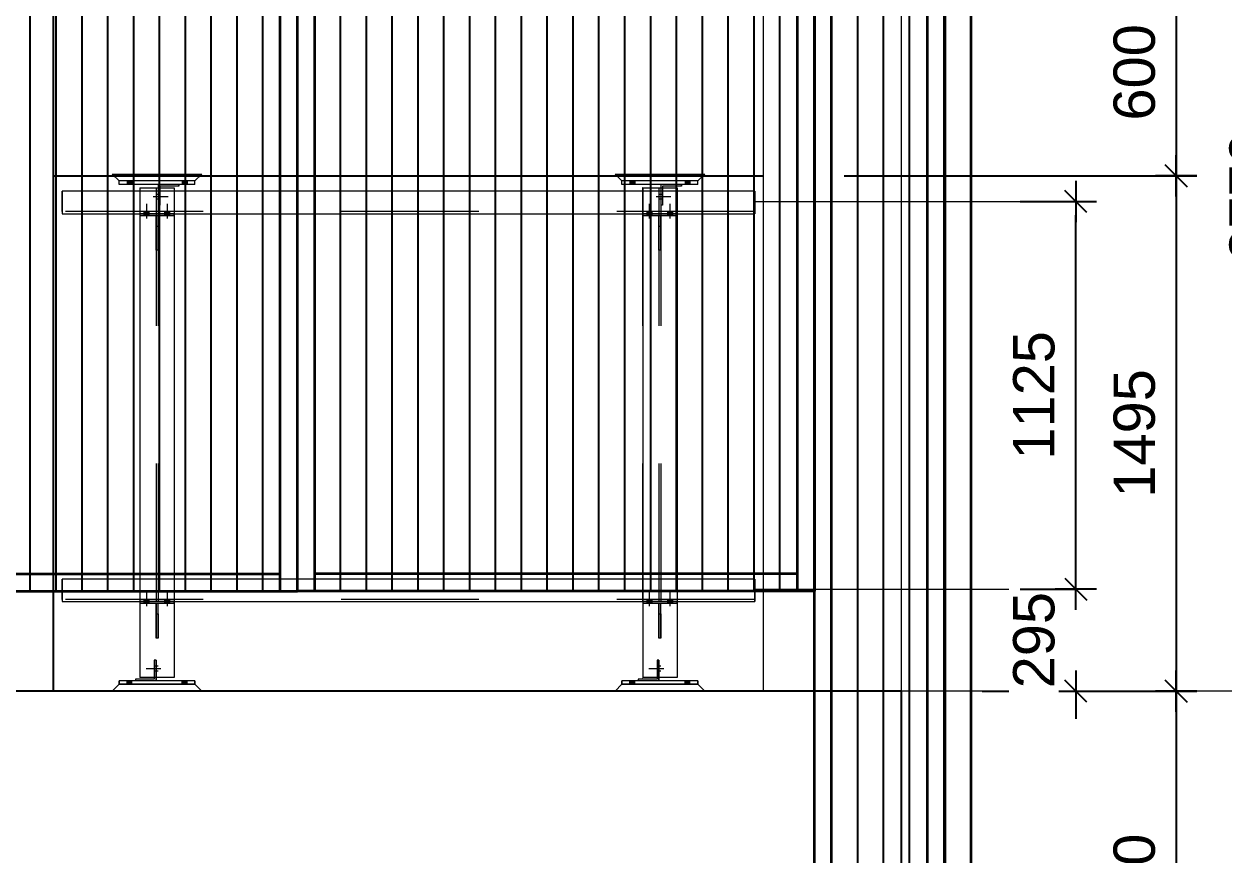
# Model space of a CAD drawing. Header units: millimetres. Extents: x 652937 to 1670132, y 1473552 to 2851037.
# Drawn here: x 663473.683 to 663477.165, y 1524561.713 to 1524564.123 of the extents above; entities that cross this region are included whole.
import ezdxf

# ---------------------------------------------------------------- set-up
doc = ezdxf.new("R2010")
doc.units = ezdxf.units.MM
for name, pattern in [('Grid Line', [22.225, 12.7, -3.175, 3.175, -3.175]), ('HIDDEN', [0.375, 0.25, -0.125]), ('XKITLINE00', [0]), ('XKITLINE02', [4, 2, -2])]:
    doc.linetypes.add(name, pattern=pattern)
doc.layers.add('000 - 0_HIDE_OBJ_FRAMING_DEF_SUB', color=7, linetype='Continuous', plot=False)
for name, color, linetype, lineweight in [('A-230-M_FLOOR', 7, 'Continuous', 25), ('A-GENM', 7, 'Continuous', 9), ('Bolt', 7, 'Continuous', 0), ('Part', 7, 'Continuous', 0), ('Z-030-M_GRID', 7, 'Continuous', 9), ('Z-230-A_LEVEL', 7, 'Continuous', 9)]:
    doc.layers.add(name, color=color, linetype=linetype, lineweight=lineweight)
doc.layers.add('S-DIM', color=7, linetype='Continuous')
doc.styles.add('Arial', font='arial.ttf')
doc.dimstyles.new('Dim 40 - End', dxfattribs={"dimscale": 0.04, "dimtxt": 3, "dimasz": 1, "dimexe": 0, "dimexo": 2.5, "dimgap": 1.5, "dimtad": 1, "dimdec": 0, "dimlfac": 1000, "dimzin": 1, "dimdsep": 46, "dimtxsty": 'Arial', "dimblk": 'END', "dimcen": 0.09, "dimclrd": 7, "dimclre": 7, "dimclrt": 7, "dimadec": 0, "dimazin": 0, "dimtfac": 1, "dimtdec": 0, "dimtix": 1, "dimtofl": 0, "dimtmove": 2, "dimatfit": 3, "dimfxl": 1, "dimtfill": 1, "dimtfillclr": 256, "dimtolj": 1, "dimtzin": 0, "dimarcsym": 0})

# ---------------------------------------------------------------- blocks, each defined once
blk = doc.blocks.new('GM_Louver Grill Vertical Z1 - Z Profile-22981246-ENT 3 ELE-1 Sheet')
at = {"layer": '000 - 0_HIDE_OBJ_FRAMING_DEF_SUB', "color": 7}
blk.add_line((1611284.3, 108890), (1611284.3, 114870), dxfattribs=at)
blk = doc.blocks.new('GM_Louver Grill Vertical Z1 - Z Profile-V54-ENT 3 ELE-1 Sheet')
at = {"layer": '000 - 0_HIDE_OBJ_FRAMING_DEF_SUB', "color": 7}
blk.add_line((1603484.3, 106110.5), (1603484.3, 114870), dxfattribs=at)
blk = doc.blocks.new('E1')
at = {"layer": '000 - 0_HIDE_OBJ_FRAMING_DEF_SUB', "color": 7, "lineweight": 35}
for p, q in [((1615909.3, 108890), (1615909.3, 114870)), ((1616009.3, 108890), (1616009.3, 114870)), ((1617409.3, 114870), (1617409.3, 108890)), ((1617509.2, 106110.5), (1617509.2, 114870)), ((1617785.9, 114870), (1617785.9, 106110.5)), ((1614509.3, 108940), (1615909.3, 108940)), ((1617409.3, 108940), (1616009.3, 108940))]:
    blk.add_line(p, q, dxfattribs=at)
for points in [[(1615959.3, 114870), (1614459.3, 114870), (1614459.3, 108890), (1615959.3, 108890)], [(1615959.3, 114870), (1617459.3, 114870), (1617459.3, 108890), (1615959.3, 108890)], [(1617459.2, 114870), (1617835.9, 114870), (1617835.9, 106110.5), (1617459.2, 106110.5)], [(1617913.6, 114870), (1617838, 114870), (1617838, 106110.5), (1617913.6, 106110.5)]]:
    blk.add_lwpolyline(points, close=True, dxfattribs=at)
at = {"layer": 'A-GENM', "color": 7}
for name, p in [('GM_Louver Grill Vertical Z1 - Z Profile-22981246-ENT 3 ELE-1 Sheet', (3900, 0)), ('GM_Louver Grill Vertical Z1 - Z Profile-22981246-ENT 3 ELE-1 Sheet', (3975, 0)), ('GM_Louver Grill Vertical Z1 - Z Profile-22981246-ENT 3 ELE-1 Sheet', (4050, 0)), ('GM_Louver Grill Vertical Z1 - Z Profile-22981246-ENT 3 ELE-1 Sheet', (4125, 0)), ('GM_Louver Grill Vertical Z1 - Z Profile-22981246-ENT 3 ELE-1 Sheet', (4200, 0)), ('GM_Louver Grill Vertical Z1 - Z Profile-22981246-ENT 3 ELE-1 Sheet', (4275, 0)), ('GM_Louver Grill Vertical Z1 - Z Profile-22981246-ENT 3 ELE-1 Sheet', (4350, 0)), ('GM_Louver Grill Vertical Z1 - Z Profile-22981246-ENT 3 ELE-1 Sheet', (4425, 0)), ('GM_Louver Grill Vertical Z1 - Z Profile-22981246-ENT 3 ELE-1 Sheet', (4500, 0)), ('GM_Louver Grill Vertical Z1 - Z Profile-22981246-ENT 3 ELE-1 Sheet', (4575, 0)), ('GM_Louver Grill Vertical Z1 - Z Profile-22981246-ENT 3 ELE-1 Sheet', (4800, 0)), ('GM_Louver Grill Vertical Z1 - Z Profile-22981246-ENT 3 ELE-1 Sheet', (4875, 0)), ('GM_Louver Grill Vertical Z1 - Z Profile-22981246-ENT 3 ELE-1 Sheet', (4950, 0)), ('GM_Louver Grill Vertical Z1 - Z Profile-22981246-ENT 3 ELE-1 Sheet', (5025, 0)), ('GM_Louver Grill Vertical Z1 - Z Profile-22981246-ENT 3 ELE-1 Sheet', (5100, 0)), ('GM_Louver Grill Vertical Z1 - Z Profile-22981246-ENT 3 ELE-1 Sheet', (5175, 0)), ('GM_Louver Grill Vertical Z1 - Z Profile-22981246-ENT 3 ELE-1 Sheet', (5250, 0)), ('GM_Louver Grill Vertical Z1 - Z Profile-22981246-ENT 3 ELE-1 Sheet', (5324.9, 0)), ('GM_Louver Grill Vertical Z1 - Z Profile-22981246-ENT 3 ELE-1 Sheet', (5399.9, 0)), ('GM_Louver Grill Vertical Z1 - Z Profile-22981246-ENT 3 ELE-1 Sheet', (5474.9, 0)), ('GM_Louver Grill Vertical Z1 - Z Profile-22981246-ENT 3 ELE-1 Sheet', (5549.9, 0)), ('GM_Louver Grill Vertical Z1 - Z Profile-22981246-ENT 3 ELE-1 Sheet', (5624.9, 0)), ('GM_Louver Grill Vertical Z1 - Z Profile-22981246-ENT 3 ELE-1 Sheet', (5699.9, 0)), ('GM_Louver Grill Vertical Z1 - Z Profile-22981246-ENT 3 ELE-1 Sheet', (5774.9, 0)), ('GM_Louver Grill Vertical Z1 - Z Profile-22981246-ENT 3 ELE-1 Sheet', (5849.9, 0)), ('GM_Louver Grill Vertical Z1 - Z Profile-22981246-ENT 3 ELE-1 Sheet', (5924.9, 0)), ('GM_Louver Grill Vertical Z1 - Z Profile-22981246-ENT 3 ELE-1 Sheet', (5999.9, 0)), ('GM_Louver Grill Vertical Z1 - Z Profile-22981246-ENT 3 ELE-1 Sheet', (6074.9, 0)), ('GM_Louver Grill Vertical Z1 - Z Profile-V54-ENT 3 ELE-1 Sheet', (14100.5, 0)), ('GM_Louver Grill Vertical Z1 - Z Profile-V54-ENT 3 ELE-1 Sheet', (14175.5, 0)), ('GM_Louver Grill Vertical Z1 - Z Profile-V54-ENT 3 ELE-1 Sheet', (14250.5, 0))]:
    blk.add_blockref(name, p, dxfattribs=at)
blk = doc.blocks.new('END')
at = {"color": 7}
for p, q in [((0, 1.5), (0, -1.5)), ((1.5, 0), (-1.5, 0)), ((-0.795, -0.795), (0.795, 0.795))]:
    blk.add_line(p, q, dxfattribs=at)
blk = doc.blocks.new('*D262')
at = {"layer": 'Defpoints', "color": 7, "transparency": 16777216}
for p in [(663475.9625, 1524564.2831), (663475.9625, 1524563.6831), (663477.0261, 1524563.6831)]:
    blk.add_point(p, dxfattribs=at)
at = {"layer": 'S-DIM', "color": 7, "lineweight": -2, "transparency": 16777216}
for p, q in [((663476.0625, 1524564.2831), (663477.0261, 1524564.2831)), ((663477.0261, 1524564.2431), (663477.0261, 1524563.7231)), ((663476.0625, 1524563.6831), (663477.0261, 1524563.6831))]:
    blk.add_line(p, q, dxfattribs=at)
at = {"layer": 'S-DIM', "color": 7, "lineweight": -2, "transparency": 16777216, "xscale": 0.04, "yscale": 0.04, "zscale": 0.04}
for p, rotation in [((663477.0261, 1524564.2831), 90), ((663477.0261, 1524563.6831), 270)]:
    blk.add_blockref('END', p, dxfattribs=dict(at, rotation=rotation))
at = {"layer": 'S-DIM', "color": 7, "transparency": 16777216, "insert": (663476.9048, 1524563.9831), "char_height": 0.12, "attachment_point": 5, "rotation": 90, "style": 'Arial', "bg_fill": 3, "box_fill_scale": 1.1, "bg_fill_color": 256, "bg_fill_true_color": 13158600, "bg_fill_transparency": 0}
blk.add_mtext('\\A1;600', dxfattribs=at)
blk = doc.blocks.new('*D263')
at = {"layer": 'Defpoints', "color": 7, "transparency": 16777216}
for p in [(663475.9625, 1524563.6831), (663476.3632, 1524562.1881), (663477.0261, 1524562.1881)]:
    blk.add_point(p, dxfattribs=at)
at = {"layer": 'S-DIM', "color": 7, "lineweight": -2, "transparency": 16777216}
for p, q in [((663476.0625, 1524563.6831), (663477.0261, 1524563.6831)), ((663477.0261, 1524563.6431), (663477.0261, 1524562.2281)), ((663476.4632, 1524562.1881), (663477.0261, 1524562.1881))]:
    blk.add_line(p, q, dxfattribs=at)
at = {"layer": 'S-DIM', "color": 7, "lineweight": -2, "transparency": 16777216, "xscale": 0.04, "yscale": 0.04, "zscale": 0.04}
for p, rotation in [((663477.0261, 1524563.6831), 90), ((663477.0261, 1524562.1881), 270)]:
    blk.add_blockref('END', p, dxfattribs=dict(at, rotation=rotation))
at = {"layer": 'S-DIM', "color": 7, "transparency": 16777216, "insert": (663476.9048, 1524562.9356), "char_height": 0.12, "attachment_point": 5, "rotation": 90, "style": 'Arial', "bg_fill": 3, "box_fill_scale": 1.1, "bg_fill_color": 256, "bg_fill_true_color": 13158600, "bg_fill_transparency": 0}
blk.add_mtext('\\A1;1495', dxfattribs=at)
blk = doc.blocks.new('*D264')
at = {"layer": 'Defpoints', "color": 7, "transparency": 16777216}
for p in [(663476.3632, 1524562.1881), (663476.3725, 1524560.9881), (663477.0261, 1524560.9881)]:
    blk.add_point(p, dxfattribs=at)
at = {"layer": 'S-DIM', "color": 7, "lineweight": -2, "transparency": 16777216}
for p, q in [((663476.4632, 1524562.1881), (663477.0261, 1524562.1881)), ((663477.0261, 1524562.1481), (663477.0261, 1524561.0281)), ((663476.4725, 1524560.9881), (663477.0261, 1524560.9881))]:
    blk.add_line(p, q, dxfattribs=at)
at = {"layer": 'S-DIM', "color": 7, "lineweight": -2, "transparency": 16777216, "xscale": 0.04, "yscale": 0.04, "zscale": 0.04}
for p, rotation in [((663477.0261, 1524562.1881), 90), ((663477.0261, 1524560.9881), 270)]:
    blk.add_blockref('END', p, dxfattribs=dict(at, rotation=rotation))
at = {"layer": 'S-DIM', "color": 7, "transparency": 16777216, "insert": (663476.9048, 1524561.5881), "char_height": 0.12, "attachment_point": 5, "rotation": 90, "style": 'Arial', "bg_fill": 3, "box_fill_scale": 1.1, "bg_fill_color": 256, "bg_fill_true_color": 13158600, "bg_fill_transparency": 0}
blk.add_mtext('\\A1;1200', dxfattribs=at)
blk = doc.blocks.new('*D266')
at = {"layer": 'Defpoints', "color": 7, "transparency": 16777216}
for p in [(663476.7133, 1524568.0081), (663476.7133, 1524559.2381), (663477.3623, 1524559.2381)]:
    blk.add_point(p, dxfattribs=at)
at = {"layer": 'S-DIM', "color": 7, "lineweight": -2, "transparency": 16777216}
for p, q in [((663476.8133, 1524568.0081), (663477.3623, 1524568.0081)), ((663477.3623, 1524567.9681), (663477.3623, 1524559.2781)), ((663476.8133, 1524559.2381), (663477.3623, 1524559.2381))]:
    blk.add_line(p, q, dxfattribs=at)
at = {"layer": 'S-DIM', "color": 7, "lineweight": -2, "transparency": 16777216, "xscale": 0.04, "yscale": 0.04, "zscale": 0.04}
for p, rotation in [((663477.3623, 1524568.0081), 90), ((663477.3623, 1524559.2381), 270)]:
    blk.add_blockref('END', p, dxfattribs=dict(at, rotation=rotation))
at = {"layer": 'S-DIM', "color": 7, "transparency": 16777216, "insert": (663477.241, 1524563.6231), "char_height": 0.12, "attachment_point": 5, "rotation": 90, "style": 'Arial', "bg_fill": 3, "box_fill_scale": 1.1, "bg_fill_color": 256, "bg_fill_true_color": 13158600, "bg_fill_transparency": 0}
blk.add_mtext('\\A1;8770', dxfattribs=at)
blk = doc.blocks.new('*A24003470')
at = {"layer": 'Part', "color": 7, "linetype": 'XKITLINE00', "lineweight": 0}
for p, q in [((64.078234, 38.525), (64.078244, 38.525)), ((64.078389, 38.525), (64.078244, 38.525)), ((64.078244, 38.525), (64.078244, 38.23)), ((74.12255, 38.525), (64.078379, 38.525)), ((64.078389, 38.525), (64.078389, 38.2)), ((74.12254, 38.525), (74.12255, 38.525)), ((74.12255, 38.525), (74.12255, 38.2)), ((64.078234, 38.23), (64.078234, 38.2)), ((64.078389, 38.2), (64.078234, 38.2)), ((64.078234, 38.2), (74.12255, 38.2)), ((64.078244, 38.23), (64.078389, 38.23)), ((64.078244, 38.23), (64.078379, 38.23))]:
    blk.add_line(p, q, dxfattribs=at)
at = {"layer": 'Part', "color": 7, "linetype": 'XKITLINE02', "lineweight": 0}
for p, q in [((64.078234, 38.525), (64.078234, 38.23)), ((64.078244, 38.525), (64.078234, 38.525)), ((64.078379, 38.23), (64.078379, 38.525)), ((74.122395, 38.2), (74.122395, 38.525)), ((74.122395, 38.525), (74.122405, 38.525)), ((74.122405, 38.525), (74.122405, 38.23)), ((74.12254, 38.23), (74.12254, 38.525)), ((74.12254, 38.23), (64.078379, 38.23)), ((74.12255, 38.2), (74.122395, 38.2)), ((74.122405, 38.23), (74.12254, 38.23))]:
    blk.add_line(p, q, dxfattribs=at)
blk = doc.blocks.new('*A24013471')
at = {"layer": 'Part', "color": 7, "linetype": 'XKITLINE00', "lineweight": 0}
for p, q in [((66.003263, 37.05), (64.903092, 37.05)), ((64.903092, 37.05), (64.903092, 37)), ((66.003263, 37), (64.903092, 37)), ((64.903263, 37), (64.903263, 37.05)), ((66.003263, 37.05), (66.003263, 37))]:
    blk.add_line(p, q, dxfattribs=at)
at = {"layer": 'Part', "color": 7, "linetype": 'XKITLINE02', "lineweight": 0}
blk.add_line((66.003092, 37), (66.003092, 37.05), dxfattribs=at)
blk = doc.blocks.new('*A24023472')
at = {"layer": 'Part', "color": 7, "linetype": 'XKITLINE02', "lineweight": 0}
for p, q in [((65.438224, 37.35), (65.413131, 37.35)), ((65.413131, 37.35), (65.413131, 37.1)), ((65.413224, 37.35), (65.413224, 37.1)), ((65.438131, 37.05), (65.438131, 37.35)), ((65.438224, 37.35), (65.438224, 37.1)), ((65.138131, 37.075), (65.138224, 37.075)), ((65.138224, 37.075), (65.138131, 37.075)), ((65.438224, 37.05), (65.138131, 37.05))]:
    blk.add_line(p, q, dxfattribs=at)
at = {"layer": 'Part', "color": 7, "linetype": 'XKITLINE00', "lineweight": 0}
for p, q in [((65.413131, 37.1), (65.413131, 37.075)), ((65.413224, 37.1), (65.413224, 37.075)), ((65.438224, 37.1), (65.438224, 37.05)), ((65.138131, 37.075), (65.138131, 37.05)), ((65.413224, 37.075), (65.138224, 37.075)), ((65.138224, 37.075), (65.138224, 37.05))]:
    blk.add_line(p, q, dxfattribs=at)
blk = doc.blocks.new('*A24033473')
at = {"layer": 'Part', "color": 7, "linetype": 'XKITLINE00', "lineweight": 0}
for p, q in [((64.903092, 37), (64.803061, 36.9)), ((64.803294, 36.9), (64.903263, 37)), ((64.903263, 37), (64.903092, 37)), ((64.903092, 37), (66.003263, 37)), ((66.003263, 37), (66.103294, 36.9))]:
    blk.add_line(p, q, dxfattribs=at)
at = {"layer": 'Part', "color": 7, "linetype": 'XKITLINE02', "lineweight": 0}
for p, q in [((66.003092, 37), (66.103061, 36.9)), ((66.103294, 36.9), (64.803061, 36.9)), ((66.103061, 36.9), (66.103294, 36.9))]:
    blk.add_line(p, q, dxfattribs=at)
blk = doc.blocks.new('*A24043474')
at = {"layer": 'Bolt', "color": 7, "linetype": 'XKITLINE02', "lineweight": 0}
for p, q in [((65.438147, 37.26), (65.413147, 37.26)), ((65.468167, 37.26), (65.438167, 37.26)), ((65.507778, 37.225), (65.293178, 37.225)), ((65.438208, 37.19), (65.413208, 37.19)), ((65.468188, 37.19), (65.438188, 37.19))]:
    blk.add_line(p, q, dxfattribs=at)
blk = doc.blocks.new('*A24053475')
at = {"layer": 'Bolt'}
for points in [[(65.088, 37.05), (65.088, 37), (65.018, 37), (65.018, 37.05)], [(65.888, 37.05), (65.888, 37), (65.818, 37), (65.818, 37.05)]]:
    blk.add_hatch(color=7, dxfattribs=at).paths.add_polyline_path(points, flags=17)
at = {"layer": 'Bolt', "color": 7, "linetype": 'XKITLINE00', "lineweight": 0}
for p, q in [((65.018, 37), (65.018, 37.05)), ((65.053, 37), (65.053, 37.05)), ((65.088, 37), (65.088, 37.05)), ((65.818, 37), (65.818, 37.05)), ((65.853, 37), (65.853, 37.05)), ((65.888, 37), (65.888, 37.05))]:
    blk.add_line(p, q, dxfattribs=at)
blk = doc.blocks.new('*A24063476')
at = {"layer": 'Part', "color": 7, "linetype": 'XKITLINE00', "lineweight": 0}
for p, q in [((65.203263, 38.2), (65.203263, 38.17)), ((65.203263, 38.17), (65.203449, 38.17)), ((65.703449, 38.17), (65.203263, 38.17)), ((65.203449, 38.2), (65.203449, 38.17)), ((65.703449, 38.17), (65.703449, 38.2))]:
    blk.add_line(p, q, dxfattribs=at)
at = {"layer": 'Part', "color": 7, "linetype": 'XKITLINE02', "lineweight": 0}
for p, q in [((65.703449, 38.2), (65.203263, 38.2)), ((65.703263, 38.2), (65.703449, 38.2)), ((65.703263, 38.2), (65.703263, 38.17)), ((65.703263, 38.17), (65.703449, 38.17))]:
    blk.add_line(p, q, dxfattribs=at)
blk = doc.blocks.new('*A24073477')
at = {"layer": 'Part', "color": 7, "linetype": 'XKITLINE00', "lineweight": 0}
for p, q in [((65.438263, 38.17), (65.438263, 37.67)), ((65.438449, 38.02), (65.438449, 38.17)), ((65.468449, 38.17), (65.438449, 38.17)), ((65.468449, 38.02), (65.468449, 38.17)), ((65.438309, 37.67), (65.438449, 38.02)), ((65.438449, 38.02), (65.468449, 38.02)), ((65.468449, 38.02), (65.468309, 37.67)), ((65.438263, 37.67), (65.438309, 37.67)), ((65.468309, 37.67), (65.438309, 37.67))]:
    blk.add_line(p, q, dxfattribs=at)
at = {"layer": 'Part', "color": 7, "linetype": 'XKITLINE02', "lineweight": 0}
for p, q in [((65.438449, 38.17), (65.438263, 38.17)), ((65.438449, 38.17), (65.438263, 38.17)), ((65.468263, 37.67), (65.468263, 38.17)), ((65.438309, 37.67), (65.438263, 37.67))]:
    blk.add_line(p, q, dxfattribs=at)
blk = doc.blocks.new('*A24083478')
at = {"layer": 'Bolt'}
for points in [[(65.268, 38.2), (65.268, 38.23), (65.338, 38.23), (65.338, 38.2)], [(65.268, 38.17), (65.268, 38.2), (65.338, 38.2), (65.338, 38.17)], [(65.568, 38.2), (65.568, 38.23), (65.638, 38.23), (65.638, 38.2)], [(65.568, 38.17), (65.568, 38.2), (65.638, 38.2), (65.638, 38.17)]]:
    blk.add_hatch(color=7, dxfattribs=at).paths.add_polyline_path(points, flags=17)
at = {"layer": 'Bolt', "color": 7, "linetype": 'XKITLINE00', "lineweight": 0}
for p, q in [((65.303, 38.13), (65.303, 38.345)), ((65.603, 38.13), (65.603, 38.345)), ((65.268, 38.2), (65.268, 38.23)), ((65.268, 38.17), (65.268, 38.2)), ((65.338, 38.2), (65.338, 38.23)), ((65.338, 38.17), (65.338, 38.2)), ((65.568, 38.2), (65.568, 38.23)), ((65.568, 38.17), (65.568, 38.2)), ((65.638, 38.2), (65.638, 38.23)), ((65.638, 38.17), (65.638, 38.2))]:
    blk.add_line(p, q, dxfattribs=at)
blk = doc.blocks.new('*A24173487')
at = {"layer": 'Part', "color": 7, "linetype": 'XKITLINE00', "lineweight": 0}
for p, q in [((64.078234, 44.15), (64.078244, 44.15)), ((64.078389, 44.15), (64.078244, 44.15)), ((64.078244, 44.15), (64.078244, 43.855)), ((74.12255, 44.15), (64.078379, 44.15)), ((64.078389, 44.15), (64.078389, 43.825)), ((74.12254, 44.15), (74.12255, 44.15)), ((74.12255, 44.15), (74.12255, 43.825)), ((64.078234, 43.855), (64.078234, 43.825)), ((64.078389, 43.825), (64.078234, 43.825)), ((64.078234, 43.825), (74.12255, 43.825)), ((64.078244, 43.855), (64.078389, 43.855)), ((64.078244, 43.855), (64.078379, 43.855))]:
    blk.add_line(p, q, dxfattribs=at)
at = {"layer": 'Part', "color": 7, "linetype": 'XKITLINE02', "lineweight": 0}
for p, q in [((64.078234, 44.15), (64.078234, 43.855)), ((64.078244, 44.15), (64.078234, 44.15)), ((64.078379, 43.855), (64.078379, 44.15)), ((74.122395, 43.825), (74.122395, 44.15)), ((74.122395, 44.15), (74.122405, 44.15)), ((74.122405, 44.15), (74.122405, 43.855)), ((74.12254, 43.855), (74.12254, 44.15)), ((74.12254, 43.855), (64.078379, 43.855)), ((74.12255, 43.825), (74.122395, 43.825)), ((74.122405, 43.855), (74.12254, 43.855))]:
    blk.add_line(p, q, dxfattribs=at)
blk = doc.blocks.new('*A24183488')
at = {"layer": 'Part', "color": 7, "linetype": 'XKITLINE00', "lineweight": 0}
for p, q in [((65.203112, 44.2), (65.2031, 44.2)), ((65.203255, 44.2), (65.203112, 44.2)), ((65.203112, 44.2), (65.203112, 44.15)), ((65.203255, 44.2), (65.203243, 44.2)), ((65.203255, 44.2), (65.703255, 44.2)), ((65.203255, 44.2), (65.203255, 44.15)), ((65.703255, 44.2), (65.703243, 44.2)), ((65.703255, 44.2), (65.703255, 44.15)), ((65.203112, 43.825), (65.203112, 38.525)), ((65.203255, 43.825), (65.203255, 38.525)), ((65.703255, 43.795), (65.703255, 38.525)), ((65.203112, 38.2), (65.203112, 37.1)), ((65.203255, 38.2), (65.203255, 37.1)), ((65.703255, 38.17), (65.703255, 37.1)), ((65.2031, 37.1), (65.203112, 37.1)), ((65.203112, 37.1), (65.203255, 37.1)), ((65.203243, 37.1), (65.203255, 37.1)), ((65.703255, 37.1), (65.203255, 37.1)), ((65.703255, 37.1), (65.703243, 37.1))]:
    blk.add_line(p, q, dxfattribs=at)
at = {"layer": 'Part', "color": 7, "linetype": 'XKITLINE02', "lineweight": 0}
for p, q in [((65.2031, 44.2), (65.2031, 37.1)), ((65.2031, 44.2), (65.203255, 44.2)), ((65.203112, 44.15), (65.203112, 43.825)), ((65.203243, 44.2), (65.203243, 37.1)), ((65.203255, 44.15), (65.203255, 43.825)), ((65.438112, 44.2), (65.438112, 37.1)), ((65.438243, 44.2), (65.438243, 37.1)), ((65.468112, 44.2), (65.468112, 37.1)), ((65.468243, 44.2), (65.468243, 37.1)), ((65.7031, 44.2), (65.7031, 37.1)), ((65.703112, 44.2), (65.703112, 37.1)), ((65.703243, 44.2), (65.703243, 37.1)), ((65.703255, 44.15), (65.703255, 43.795)), ((65.203112, 38.525), (65.203112, 38.2)), ((65.203255, 38.525), (65.203255, 38.2)), ((65.703255, 38.525), (65.703255, 38.17)), ((65.203255, 37.1), (65.2031, 37.1))]:
    blk.add_line(p, q, dxfattribs=at)
blk = doc.blocks.new('*A24243494')
at = {"layer": 'Part', "color": 7, "linetype": 'XKITLINE00', "lineweight": 0}
for p, q in [((65.203263, 43.825), (65.203263, 43.795)), ((65.203263, 43.795), (65.203449, 43.795)), ((65.703449, 43.795), (65.203263, 43.795)), ((65.203449, 43.825), (65.203449, 43.795)), ((65.703449, 43.795), (65.703449, 43.825))]:
    blk.add_line(p, q, dxfattribs=at)
at = {"layer": 'Part', "color": 7, "linetype": 'XKITLINE02', "lineweight": 0}
for p, q in [((65.703449, 43.825), (65.203263, 43.825)), ((65.703263, 43.825), (65.703449, 43.825)), ((65.703263, 43.825), (65.703263, 43.795)), ((65.703263, 43.795), (65.703449, 43.795))]:
    blk.add_line(p, q, dxfattribs=at)
blk = doc.blocks.new('*A24253495')
at = {"layer": 'Part', "color": 7, "linetype": 'XKITLINE00', "lineweight": 0}
for p, q in [((65.438263, 43.795), (65.438263, 43.295)), ((65.438449, 43.645), (65.438449, 43.795)), ((65.468449, 43.795), (65.438449, 43.795)), ((65.468449, 43.645), (65.468449, 43.795)), ((65.438309, 43.295), (65.438449, 43.645)), ((65.438449, 43.645), (65.468449, 43.645)), ((65.468449, 43.645), (65.468309, 43.295)), ((65.438263, 43.295), (65.438309, 43.295)), ((65.468309, 43.295), (65.438309, 43.295))]:
    blk.add_line(p, q, dxfattribs=at)
at = {"layer": 'Part', "color": 7, "linetype": 'XKITLINE02', "lineweight": 0}
for p, q in [((65.438449, 43.795), (65.438263, 43.795)), ((65.438449, 43.795), (65.438263, 43.795)), ((65.468263, 43.295), (65.468263, 43.795)), ((65.438309, 43.295), (65.438263, 43.295))]:
    blk.add_line(p, q, dxfattribs=at)
blk = doc.blocks.new('*A24263496')
at = {"layer": 'Bolt'}
for points in [[(65.268, 43.825), (65.268, 43.855), (65.338, 43.855), (65.338, 43.825)], [(65.268, 43.795), (65.268, 43.825), (65.338, 43.825), (65.338, 43.795)], [(65.568, 43.825), (65.568, 43.855), (65.638, 43.855), (65.638, 43.825)], [(65.568, 43.795), (65.568, 43.825), (65.638, 43.825), (65.638, 43.795)]]:
    blk.add_hatch(color=7, dxfattribs=at).paths.add_polyline_path(points, flags=17)
at = {"layer": 'Bolt', "color": 7, "linetype": 'XKITLINE00', "lineweight": 0}
for p, q in [((65.303, 43.755), (65.303, 43.97)), ((65.603, 43.755), (65.603, 43.97)), ((65.268, 43.825), (65.268, 43.855)), ((65.268, 43.795), (65.268, 43.825)), ((65.338, 43.825), (65.338, 43.855)), ((65.338, 43.795), (65.338, 43.825)), ((65.568, 43.825), (65.568, 43.855)), ((65.568, 43.795), (65.568, 43.825)), ((65.638, 43.825), (65.638, 43.855)), ((65.638, 43.795), (65.638, 43.825))]:
    blk.add_line(p, q, dxfattribs=at)
blk = doc.blocks.new('*A24273497')
at = {"layer": 'Part', "color": 7, "linetype": 'XKITLINE00', "lineweight": 0}
for p, q in [((64.903092, 44.25), (64.903092, 44.3)), ((66.003263, 44.3), (64.903092, 44.3)), ((66.003263, 44.25), (64.903092, 44.25)), ((64.903263, 44.25), (64.903263, 44.3)), ((66.003263, 44.25), (66.003263, 44.3))]:
    blk.add_line(p, q, dxfattribs=at)
at = {"layer": 'Part', "color": 7, "linetype": 'XKITLINE02', "lineweight": 0}
blk.add_line((66.003092, 44.25), (66.003092, 44.3), dxfattribs=at)
blk = doc.blocks.new('*A24283498')
at = {"layer": 'Part', "color": 7, "linetype": 'XKITLINE00', "lineweight": 0}
for p, q in [((65.468131, 44.25), (65.468131, 44.2)), ((65.468224, 44.25), (65.468224, 44.2)), ((65.493224, 44.225), (65.493224, 44.2)), ((65.768224, 44.225), (65.493224, 44.225)), ((65.768224, 44.225), (65.768224, 44.25))]:
    blk.add_line(p, q, dxfattribs=at)
at = {"layer": 'Part', "color": 7, "linetype": 'XKITLINE02', "lineweight": 0}
for p, q in [((65.768224, 44.25), (65.468131, 44.25)), ((65.493224, 44.225), (65.493131, 44.225)), ((65.493131, 44.225), (65.493131, 43.95)), ((65.493224, 44.225), (65.493131, 44.225)), ((65.768131, 44.25), (65.768131, 44.225)), ((65.468131, 44.2), (65.468131, 43.95)), ((65.468224, 44.2), (65.468224, 43.95)), ((65.493224, 44.2), (65.493224, 43.95)), ((65.493224, 43.95), (65.468131, 43.95))]:
    blk.add_line(p, q, dxfattribs=at)
blk = doc.blocks.new('*A24293499')
at = {"layer": 'Part', "color": 7, "linetype": 'XKITLINE00', "lineweight": 0}
for p, q in [((64.803061, 44.4), (64.903092, 44.3)), ((64.903263, 44.3), (64.803294, 44.4)), ((66.103294, 44.4), (66.003263, 44.3)), ((66.003263, 44.3), (64.903092, 44.3))]:
    blk.add_line(p, q, dxfattribs=at)
at = {"layer": 'Part', "color": 7, "linetype": 'XKITLINE02', "lineweight": 0}
for p, q in [((64.803294, 44.4), (64.803061, 44.4)), ((64.803061, 44.4), (66.103294, 44.4)), ((66.003092, 44.3), (66.103061, 44.4)), ((66.003263, 44.3), (66.003092, 44.3))]:
    blk.add_line(p, q, dxfattribs=at)
blk = doc.blocks.new('*A24303500')
at = {"layer": 'Bolt', "color": 7, "linetype": 'XKITLINE02', "lineweight": 0}
for p, q in [((65.398578, 44.075), (65.613178, 44.075)), ((65.438188, 44.11), (65.468188, 44.11)), ((65.468208, 44.11), (65.493208, 44.11)), ((65.438167, 44.04), (65.468167, 44.04)), ((65.468147, 44.04), (65.493147, 44.04))]:
    blk.add_line(p, q, dxfattribs=at)
blk = doc.blocks.new('*A24313501')
at = {"layer": 'Bolt'}
for points in [[(65.088, 44.3), (65.088, 44.25), (65.018, 44.25), (65.018, 44.3)], [(65.888, 44.3), (65.888, 44.25), (65.818, 44.25), (65.818, 44.3)]]:
    blk.add_hatch(color=7, dxfattribs=at).paths.add_polyline_path(points, flags=17)
at = {"layer": 'Bolt', "color": 7, "linetype": 'XKITLINE00', "lineweight": 0}
for p, q in [((65.018, 44.3), (65.018, 44.25)), ((65.053, 44.3), (65.053, 44.25)), ((65.088, 44.3), (65.088, 44.25)), ((65.818, 44.3), (65.818, 44.25)), ((65.853, 44.3), (65.853, 44.25)), ((65.888, 44.3), (65.888, 44.25))]:
    blk.add_line(p, q, dxfattribs=at)
blk = doc.blocks.new('*A24483518')
at = {"layer": 'Part', "color": 7, "linetype": 'XKITLINE00', "lineweight": 0}
for p, q in [((72.197467, 37), (72.097436, 36.9)), ((72.097668, 36.9), (72.197637, 37)), ((72.197637, 37), (72.197467, 37)), ((72.197467, 37), (73.297637, 37)), ((73.297637, 37), (73.397668, 36.9))]:
    blk.add_line(p, q, dxfattribs=at)
at = {"layer": 'Part', "color": 7, "linetype": 'XKITLINE02', "lineweight": 0}
for p, q in [((73.297467, 37), (73.397436, 36.9)), ((73.397668, 36.9), (72.097436, 36.9)), ((73.397436, 36.9), (73.397668, 36.9))]:
    blk.add_line(p, q, dxfattribs=at)
blk = doc.blocks.new('*A24493519')
at = {"layer": 'Bolt', "color": 7, "linetype": 'XKITLINE02', "lineweight": 0}
for p, q in [((72.732522, 37.26), (72.707522, 37.26)), ((72.762541, 37.26), (72.732541, 37.26)), ((72.802152, 37.225), (72.587552, 37.225)), ((72.732582, 37.19), (72.707582, 37.19)), ((72.762563, 37.19), (72.732563, 37.19))]:
    blk.add_line(p, q, dxfattribs=at)
blk = doc.blocks.new('*A24503520')
at = {"layer": 'Part', "color": 7, "linetype": 'XKITLINE00', "lineweight": 0}
for p, q in [((73.297637, 37.05), (72.197467, 37.05)), ((72.197467, 37.05), (72.197467, 37)), ((73.297637, 37), (72.197467, 37)), ((72.197637, 37), (72.197637, 37.05)), ((73.297637, 37.05), (73.297637, 37))]:
    blk.add_line(p, q, dxfattribs=at)
at = {"layer": 'Part', "color": 7, "linetype": 'XKITLINE02', "lineweight": 0}
blk.add_line((73.297467, 37), (73.297467, 37.05), dxfattribs=at)
blk = doc.blocks.new('*A24513521')
at = {"layer": 'Part', "color": 7, "linetype": 'XKITLINE02', "lineweight": 0}
for p, q in [((72.732598, 37.35), (72.707505, 37.35)), ((72.707505, 37.35), (72.707505, 37.1)), ((72.707598, 37.35), (72.707598, 37.1)), ((72.732505, 37.05), (72.732505, 37.35)), ((72.732598, 37.35), (72.732598, 37.1)), ((72.432505, 37.075), (72.432598, 37.075)), ((72.432598, 37.075), (72.432505, 37.075)), ((72.732598, 37.05), (72.432505, 37.05))]:
    blk.add_line(p, q, dxfattribs=at)
at = {"layer": 'Part', "color": 7, "linetype": 'XKITLINE00', "lineweight": 0}
for p, q in [((72.707505, 37.1), (72.707505, 37.075)), ((72.707598, 37.1), (72.707598, 37.075)), ((72.732598, 37.1), (72.732598, 37.05)), ((72.432505, 37.075), (72.432505, 37.05)), ((72.707598, 37.075), (72.432598, 37.075)), ((72.432598, 37.075), (72.432598, 37.05))]:
    blk.add_line(p, q, dxfattribs=at)
blk = doc.blocks.new('*A24523522')
at = {"layer": 'Bolt'}
for points in [[(72.383, 37.05), (72.383, 37), (72.313, 37), (72.313, 37.05)], [(73.183, 37.05), (73.183, 37), (73.113, 37), (73.113, 37.05)]]:
    blk.add_hatch(color=7, dxfattribs=at).paths.add_polyline_path(points, flags=17)
at = {"layer": 'Bolt', "color": 7, "linetype": 'XKITLINE00', "lineweight": 0}
for p, q in [((72.313, 37), (72.313, 37.05)), ((72.348, 37), (72.348, 37.05)), ((72.383, 37), (72.383, 37.05)), ((73.113, 37), (73.113, 37.05)), ((73.148, 37), (73.148, 37.05)), ((73.183, 37), (73.183, 37.05))]:
    blk.add_line(p, q, dxfattribs=at)
blk = doc.blocks.new('*A24533523')
at = {"layer": 'Part', "color": 7, "linetype": 'XKITLINE00', "lineweight": 0}
for p, q in [((72.497637, 38.2), (72.497637, 38.17)), ((72.497637, 38.17), (72.497823, 38.17)), ((72.997823, 38.17), (72.497637, 38.17)), ((72.497823, 38.2), (72.497823, 38.17)), ((72.997823, 38.17), (72.997823, 38.2))]:
    blk.add_line(p, q, dxfattribs=at)
at = {"layer": 'Part', "color": 7, "linetype": 'XKITLINE02', "lineweight": 0}
for p, q in [((72.997823, 38.2), (72.497637, 38.2)), ((72.997637, 38.2), (72.997823, 38.2)), ((72.997637, 38.2), (72.997637, 38.17)), ((72.997637, 38.17), (72.997823, 38.17))]:
    blk.add_line(p, q, dxfattribs=at)
blk = doc.blocks.new('*A24543524')
at = {"layer": 'Part', "color": 7, "linetype": 'XKITLINE00', "lineweight": 0}
for p, q in [((72.732637, 38.17), (72.732637, 37.67)), ((72.732823, 38.02), (72.732823, 38.17)), ((72.762823, 38.17), (72.732823, 38.17)), ((72.762823, 38.02), (72.762823, 38.17)), ((72.732684, 37.67), (72.732823, 38.02)), ((72.732823, 38.02), (72.762823, 38.02)), ((72.762823, 38.02), (72.762684, 37.67)), ((72.732637, 37.67), (72.732684, 37.67)), ((72.762684, 37.67), (72.732684, 37.67))]:
    blk.add_line(p, q, dxfattribs=at)
at = {"layer": 'Part', "color": 7, "linetype": 'XKITLINE02', "lineweight": 0}
for p, q in [((72.732823, 38.17), (72.732637, 38.17)), ((72.732823, 38.17), (72.732637, 38.17)), ((72.762637, 37.67), (72.762637, 38.17)), ((72.732684, 37.67), (72.732637, 37.67))]:
    blk.add_line(p, q, dxfattribs=at)
blk = doc.blocks.new('*A24553525')
at = {"layer": 'Bolt'}
for points in [[(72.563, 38.2), (72.563, 38.23), (72.633, 38.23), (72.633, 38.2)], [(72.563, 38.17), (72.563, 38.2), (72.633, 38.2), (72.633, 38.17)], [(72.863, 38.2), (72.863, 38.23), (72.933, 38.23), (72.933, 38.2)], [(72.863, 38.17), (72.863, 38.2), (72.933, 38.2), (72.933, 38.17)]]:
    blk.add_hatch(color=7, dxfattribs=at).paths.add_polyline_path(points, flags=17)
at = {"layer": 'Bolt', "color": 7, "linetype": 'XKITLINE00', "lineweight": 0}
for p, q in [((72.598, 38.13), (72.598, 38.345)), ((72.898, 38.13), (72.898, 38.345)), ((72.563, 38.2), (72.563, 38.23)), ((72.563, 38.17), (72.563, 38.2)), ((72.633, 38.2), (72.633, 38.23)), ((72.633, 38.17), (72.633, 38.2)), ((72.863, 38.2), (72.863, 38.23)), ((72.863, 38.17), (72.863, 38.2)), ((72.933, 38.2), (72.933, 38.23)), ((72.933, 38.17), (72.933, 38.2))]:
    blk.add_line(p, q, dxfattribs=at)
blk = doc.blocks.new('*A24573527')
at = {"layer": 'Part', "color": 7, "linetype": 'XKITLINE00', "lineweight": 0}
for p, q in [((72.497637, 43.825), (72.497637, 43.795)), ((72.497637, 43.795), (72.497823, 43.795)), ((72.997823, 43.795), (72.497637, 43.795)), ((72.497823, 43.825), (72.497823, 43.795)), ((72.997823, 43.795), (72.997823, 43.825))]:
    blk.add_line(p, q, dxfattribs=at)
at = {"layer": 'Part', "color": 7, "linetype": 'XKITLINE02', "lineweight": 0}
for p, q in [((72.997823, 43.825), (72.497637, 43.825)), ((72.997637, 43.825), (72.997823, 43.825)), ((72.997637, 43.825), (72.997637, 43.795)), ((72.997637, 43.795), (72.997823, 43.795))]:
    blk.add_line(p, q, dxfattribs=at)
blk = doc.blocks.new('*A24583528')
at = {"layer": 'Part', "color": 7, "linetype": 'XKITLINE00', "lineweight": 0}
for p, q in [((72.732637, 43.795), (72.732637, 43.295)), ((72.732823, 43.645), (72.732823, 43.795)), ((72.762823, 43.795), (72.732823, 43.795)), ((72.762823, 43.645), (72.762823, 43.795)), ((72.732684, 43.295), (72.732823, 43.645)), ((72.732823, 43.645), (72.762823, 43.645)), ((72.762823, 43.645), (72.762684, 43.295)), ((72.732637, 43.295), (72.732684, 43.295)), ((72.762684, 43.295), (72.732684, 43.295))]:
    blk.add_line(p, q, dxfattribs=at)
at = {"layer": 'Part', "color": 7, "linetype": 'XKITLINE02', "lineweight": 0}
for p, q in [((72.732823, 43.795), (72.732637, 43.795)), ((72.732823, 43.795), (72.732637, 43.795)), ((72.762637, 43.295), (72.762637, 43.795)), ((72.732684, 43.295), (72.732637, 43.295))]:
    blk.add_line(p, q, dxfattribs=at)
blk = doc.blocks.new('*A24593529')
at = {"layer": 'Bolt'}
for points in [[(72.563, 43.825), (72.563, 43.855), (72.633, 43.855), (72.633, 43.825)], [(72.563, 43.795), (72.563, 43.825), (72.633, 43.825), (72.633, 43.795)], [(72.863, 43.825), (72.863, 43.855), (72.933, 43.855), (72.933, 43.825)], [(72.863, 43.795), (72.863, 43.825), (72.933, 43.825), (72.933, 43.795)]]:
    blk.add_hatch(color=7, dxfattribs=at).paths.add_polyline_path(points, flags=17)
at = {"layer": 'Bolt', "color": 7, "linetype": 'XKITLINE00', "lineweight": 0}
for p, q in [((72.598, 43.755), (72.598, 43.97)), ((72.898, 43.755), (72.898, 43.97)), ((72.563, 43.825), (72.563, 43.855)), ((72.563, 43.795), (72.563, 43.825)), ((72.633, 43.825), (72.633, 43.855)), ((72.633, 43.795), (72.633, 43.825)), ((72.863, 43.825), (72.863, 43.855)), ((72.863, 43.795), (72.863, 43.825)), ((72.933, 43.825), (72.933, 43.855)), ((72.933, 43.795), (72.933, 43.825))]:
    blk.add_line(p, q, dxfattribs=at)
blk = doc.blocks.new('*A24603530')
at = {"layer": 'Part', "color": 7, "linetype": 'XKITLINE00', "lineweight": 0}
for p, q in [((72.497487, 44.2), (72.497474, 44.2)), ((72.497629, 44.2), (72.497487, 44.2)), ((72.497487, 44.2), (72.497487, 44.15)), ((72.497629, 44.2), (72.497617, 44.2)), ((72.497629, 44.2), (72.997629, 44.2)), ((72.497629, 44.2), (72.497629, 44.15)), ((72.997629, 44.2), (72.997617, 44.2)), ((72.997629, 44.2), (72.997629, 44.15)), ((72.497487, 43.825), (72.497487, 38.525)), ((72.497629, 43.825), (72.497629, 38.525)), ((72.997629, 43.795), (72.997629, 38.525)), ((72.497487, 38.2), (72.497487, 37.1)), ((72.497629, 38.2), (72.497629, 37.1)), ((72.997629, 38.17), (72.997629, 37.1)), ((72.497474, 37.1), (72.497487, 37.1)), ((72.497487, 37.1), (72.497629, 37.1)), ((72.497617, 37.1), (72.497629, 37.1)), ((72.997629, 37.1), (72.497629, 37.1)), ((72.997629, 37.1), (72.997617, 37.1))]:
    blk.add_line(p, q, dxfattribs=at)
at = {"layer": 'Part', "color": 7, "linetype": 'XKITLINE02', "lineweight": 0}
for p, q in [((72.497474, 44.2), (72.497474, 37.1)), ((72.497474, 44.2), (72.497629, 44.2)), ((72.497487, 44.15), (72.497487, 43.825)), ((72.497617, 44.2), (72.497617, 37.1)), ((72.497629, 44.15), (72.497629, 43.825)), ((72.732487, 44.2), (72.732487, 37.1)), ((72.732617, 44.2), (72.732617, 37.1)), ((72.762487, 44.2), (72.762487, 37.1)), ((72.762617, 44.2), (72.762617, 37.1)), ((72.997474, 44.2), (72.997474, 37.1)), ((72.997487, 44.2), (72.997487, 37.1)), ((72.997617, 44.2), (72.997617, 37.1)), ((72.997629, 44.15), (72.997629, 43.795)), ((72.497487, 38.525), (72.497487, 38.2)), ((72.497629, 38.525), (72.497629, 38.2)), ((72.997629, 38.525), (72.997629, 38.17)), ((72.497629, 37.1), (72.497474, 37.1))]:
    blk.add_line(p, q, dxfattribs=at)
blk = doc.blocks.new('*A24613531')
at = {"layer": 'Part', "color": 7, "linetype": 'XKITLINE00', "lineweight": 0}
for p, q in [((72.097436, 44.4), (72.197467, 44.3)), ((72.197637, 44.3), (72.097668, 44.4)), ((73.397668, 44.4), (73.297637, 44.3)), ((73.297637, 44.3), (72.197467, 44.3))]:
    blk.add_line(p, q, dxfattribs=at)
at = {"layer": 'Part', "color": 7, "linetype": 'XKITLINE02', "lineweight": 0}
for p, q in [((72.097668, 44.4), (72.097436, 44.4)), ((72.097436, 44.4), (73.397668, 44.4)), ((73.297467, 44.3), (73.397436, 44.4)), ((73.297637, 44.3), (73.297467, 44.3))]:
    blk.add_line(p, q, dxfattribs=at)
blk = doc.blocks.new('*A24623532')
at = {"layer": 'Bolt', "color": 7, "linetype": 'XKITLINE02', "lineweight": 0}
for p, q in [((72.692952, 44.075), (72.907552, 44.075)), ((72.732563, 44.11), (72.762563, 44.11)), ((72.762582, 44.11), (72.787582, 44.11)), ((72.732541, 44.04), (72.762541, 44.04)), ((72.762522, 44.04), (72.787522, 44.04))]:
    blk.add_line(p, q, dxfattribs=at)
blk = doc.blocks.new('*A24633533')
at = {"layer": 'Part', "color": 7, "linetype": 'XKITLINE00', "lineweight": 0}
for p, q in [((72.197467, 44.25), (72.197467, 44.3)), ((73.297637, 44.3), (72.197467, 44.3)), ((73.297637, 44.25), (72.197467, 44.25)), ((72.197637, 44.25), (72.197637, 44.3)), ((73.297637, 44.25), (73.297637, 44.3))]:
    blk.add_line(p, q, dxfattribs=at)
at = {"layer": 'Part', "color": 7, "linetype": 'XKITLINE02', "lineweight": 0}
blk.add_line((73.297467, 44.25), (73.297467, 44.3), dxfattribs=at)
blk = doc.blocks.new('*A24643534')
at = {"layer": 'Part', "color": 7, "linetype": 'XKITLINE00', "lineweight": 0}
for p, q in [((72.762505, 44.25), (72.762505, 44.2)), ((72.762598, 44.25), (72.762598, 44.2)), ((72.787598, 44.225), (72.787598, 44.2)), ((73.062598, 44.225), (72.787598, 44.225)), ((73.062598, 44.225), (73.062598, 44.25))]:
    blk.add_line(p, q, dxfattribs=at)
at = {"layer": 'Part', "color": 7, "linetype": 'XKITLINE02', "lineweight": 0}
for p, q in [((73.062598, 44.25), (72.762505, 44.25)), ((72.787598, 44.225), (72.787505, 44.225)), ((72.787505, 44.225), (72.787505, 43.95)), ((72.787598, 44.225), (72.787505, 44.225)), ((73.062505, 44.25), (73.062505, 44.225)), ((72.762505, 44.2), (72.762505, 43.95)), ((72.762598, 44.2), (72.762598, 43.95)), ((72.787598, 44.2), (72.787598, 43.95)), ((72.787598, 43.95), (72.762505, 43.95))]:
    blk.add_line(p, q, dxfattribs=at)
blk = doc.blocks.new('*A24653535')
at = {"layer": 'Bolt'}
for points in [[(72.383, 44.3), (72.383, 44.25), (72.313, 44.25), (72.313, 44.3)], [(73.183, 44.3), (73.183, 44.25), (73.113, 44.25), (73.113, 44.3)]]:
    blk.add_hatch(color=7, dxfattribs=at).paths.add_polyline_path(points, flags=17)
at = {"layer": 'Bolt', "color": 7, "linetype": 'XKITLINE00', "lineweight": 0}
for p, q in [((72.313, 44.3), (72.313, 44.25)), ((72.348, 44.3), (72.348, 44.25)), ((72.383, 44.3), (72.383, 44.25)), ((73.113, 44.3), (73.113, 44.25)), ((73.148, 44.3), (73.148, 44.25)), ((73.183, 44.3), (73.183, 44.25))]:
    blk.add_line(p, q, dxfattribs=at)
blk = doc.blocks.new('*D3553')
at = {"layer": 'Defpoints', "color": 7, "transparency": 16777216}
for p in [(663476.5189, 1524562.4836), (663476.5189, 1524562.1881), (663476.7346, 1524562.1881)]:
    blk.add_point(p, dxfattribs=at)
at = {"layer": 'S-DIM', "color": 7, "lineweight": -2, "transparency": 16777216}
for p, q in [((663476.7346, 1524562.5236), (663476.7346, 1524562.5636)), ((663476.6189, 1524562.4836), (663476.7346, 1524562.4836)), ((663476.6189, 1524562.1881), (663476.7346, 1524562.1881)), ((663476.7346, 1524562.1481), (663476.7346, 1524562.1081))]:
    blk.add_line(p, q, dxfattribs=at)
at = {"layer": 'S-DIM', "color": 7, "lineweight": -2, "transparency": 16777216, "xscale": 0.04, "yscale": 0.04, "zscale": 0.04}
for p, rotation in [((663476.7346, 1524562.4836), 270), ((663476.7346, 1524562.1881), 90)]:
    blk.add_blockref('END', p, dxfattribs=dict(at, rotation=rotation))
at = {"layer": 'S-DIM', "color": 7, "transparency": 16777216, "insert": (663476.6134, 1524562.3359), "char_height": 0.12, "attachment_point": 5, "rotation": 90, "style": 'Arial', "bg_fill": 3, "box_fill_scale": 1.1, "bg_fill_color": 256, "bg_fill_true_color": 13158600, "bg_fill_transparency": 0}
blk.add_mtext('\\A1;295', dxfattribs=at)
blk = doc.blocks.new('*D3554')
at = {"layer": 'Defpoints', "color": 7, "transparency": 16777216}
for p in [(663476.4733, 1524563.6086), (663476.7346, 1524563.6086), (663476.4733, 1524562.4836)]:
    blk.add_point(p, dxfattribs=at)
at = {"layer": 'S-DIM', "color": 7, "lineweight": -2, "transparency": 16777216}
for p, q in [((663476.5733, 1524563.6086), (663476.7346, 1524563.6086)), ((663476.7346, 1524562.5236), (663476.7346, 1524563.5686)), ((663476.5733, 1524562.4836), (663476.7346, 1524562.4836))]:
    blk.add_line(p, q, dxfattribs=at)
at = {"layer": 'S-DIM', "color": 7, "lineweight": -2, "transparency": 16777216, "xscale": 0.04, "yscale": 0.04, "zscale": 0.04}
for p, rotation in [((663476.7346, 1524563.6086), 90), ((663476.7346, 1524562.4836), 270)]:
    blk.add_blockref('END', p, dxfattribs=dict(at, rotation=rotation))
at = {"layer": 'S-DIM', "color": 7, "transparency": 16777216, "insert": (663476.6134, 1524563.0461), "char_height": 0.12, "attachment_point": 5, "rotation": 90, "style": 'Arial', "bg_fill": 3, "box_fill_scale": 1.1, "bg_fill_color": 256, "bg_fill_true_color": 13158600, "bg_fill_transparency": 0}
blk.add_mtext('\\A1;1125', dxfattribs=at)

msp = doc.modelspace()

# ---------------------------------------------------------------- linework, layer by layer
at = {"color": 7}
for points in [[(663473.468, 1524562.1881), (663473.468, 1524568.0081), (663473.768, 1524568.0081), (663473.768, 1524562.1881)], [(663473.768, 1524563.6831), (663475.828, 1524563.6831)], [(663476.2287, 1524560.9881), (663476.2287, 1524562.1881), (663468.648, 1524562.1881), (663468.648, 1524561.3881), (663459.874, 1524561.3881)]]:
    msp.add_lwpolyline(points, dxfattribs=at)
at = {"layer": 'A-230-M_FLOOR', "color": 7, "lineweight": 9}
msp.add_lwpolyline([(663475.828, 1524562.1881), (663475.828, 1524568.0081), (663476.228, 1524568.0081), (663476.228, 1524561.7881)], dxfattribs=at)
at = {"layer": 'Z-030-M_GRID', "color": 7, "linetype": 'Grid Line'}
for p, q in [((663475.168, 1524548.6739), (663475.168, 1524570.3058)), ((663476.028, 1524560.3084), (663476.028, 1524569.1802))]:
    msp.add_line(p, q, dxfattribs=at)

# ---------------------------------------------------------------- block references
at = {"color": 7, "xscale": 0.001, "yscale": 0.001, "zscale": 0.001}
msp.add_blockref('E1', (661858.517, 1524453.5881), dxfattribs=at)
at = {"color": 7, "lineweight": 0, "xscale": 0.2, "yscale": 0.2, "zscale": 0.2}
for name in ['*A24293499', '*A24613531', '*A24273497', '*A24313501', '*A24283498', '*A24633533', '*A24653535', '*A24643534', '*A24173487', '*A24183488', '*A24303500', '*A24603530', '*A24623532', '*A24263496', '*A24593529', '*A24243494', '*A24253495', '*A24573527', '*A24583528', '*A24003470', '*A24083478', '*A24553525', '*A24063476', '*A24073477', '*A24533523', '*A24543524', '*A24023472', '*A24043474', '*A24513521', '*A24493519', '*A24033473', '*A24013471', '*A24053475', '*A24483518', '*A24503520', '*A24523522']:
    msp.add_blockref(name, (663460.9784, 1524554.8081), dxfattribs=at)

# ---------------------------------------------------------------- next in the draw order: dimensions: what is measured, and where the dimension line sits
at = {"layer": 'S-DIM', "color": 7}
dim = msp.add_linear_dim(base=(663477.0261, 1524563.6831), p1=(663475.9625, 1524564.2831), p2=(663475.9625, 1524563.6831), angle=90, dimstyle='Dim 40 - End', override={"dimclrd": 7, "dimclre": 7, "dimclrt": 7}, dxfattribs=at)
dim.commit()
dim.dimension.update_dxf_attribs({"geometry": '*D262', "text_midpoint": (663476.9048, 1524563.9831)})

# ---------------------------------------------------------------- next in the draw order: dimensions: what is measured, and where the dimension line sits
dim = msp.add_linear_dim(base=(663477.0261, 1524562.1881), p1=(663475.9625, 1524563.6831), p2=(663476.3632, 1524562.1881), angle=90, dimstyle='Dim 40 - End', override={"dimclrd": 7, "dimclre": 7, "dimclrt": 7}, dxfattribs=at)
dim.commit()
dim.dimension.update_dxf_attribs({"geometry": '*D263', "text_midpoint": (663476.9048, 1524562.9356)})

# ---------------------------------------------------------------- next in the draw order: linework, layer by layer
at = {"layer": 'Z-030-M_GRID', "color": 7, "linetype": 'HIDDEN', "ltscale": 10}
for p, q in [((663475.8029, 1524563.6086), (663476.6443, 1524563.6086)), ((663475.8029, 1524562.4836), (663476.6444, 1524562.4836))]:
    msp.add_line(p, q, dxfattribs=at)

# ---------------------------------------------------------------- next in the draw order: dimensions: what is measured, and where the dimension line sits
at = {"layer": 'S-DIM', "color": 7}
dim = msp.add_linear_dim(base=(663477.0261, 1524560.9881), p1=(663476.3632, 1524562.1881), p2=(663476.3725, 1524560.9881), angle=90, dimstyle='Dim 40 - End', override={"dimclrd": 7, "dimclre": 7, "dimclrt": 7}, dxfattribs=at)
dim.commit()
dim.dimension.update_dxf_attribs({"geometry": '*D264', "text_midpoint": (663476.9048, 1524561.5881)})

# ---------------------------------------------------------------- next in the draw order: dimensions: what is measured, and where the dimension line sits
dim = msp.add_linear_dim(base=(663477.3623, 1524559.2381), p1=(663476.7133, 1524568.0081), p2=(663476.7133, 1524559.2381), angle=90, dimstyle='Dim 40 - End', override={"dimclrd": 7, "dimclre": 7, "dimclrt": 7}, dxfattribs=at)
dim.commit()
dim.dimension.update_dxf_attribs({"geometry": '*D266', "text_midpoint": (663477.241, 1524563.6231)})

# ---------------------------------------------------------------- next in the draw order: linework, layer by layer
at = {"layer": 'Z-230-A_LEVEL', "color": 7, "linetype": 'Grid Line', "ltscale": 0.5}
msp.add_line((663478.9807, 1524562.1881), (663476.2206, 1524562.1881), dxfattribs=at)

# ---------------------------------------------------------------- next in the draw order: dimensions: what is measured, and where the dimension line sits
at = {"layer": 'S-DIM', "color": 7}
dim = msp.add_linear_dim(base=(663476.734641291, 1524562.188145092), p1=(663476.518890108, 1524562.483645091), p2=(663476.518890108, 1524562.188145092), angle=90, dimstyle='Dim 40 - End', override={"dimclrd": 7, "dimclre": 7, "dimclrt": 7}, dxfattribs=at)
dim.commit()
dim.dimension.update_dxf_attribs({"geometry": '*D3553', "text_midpoint": (663476.613372533, 1524562.335895091)})

# ---------------------------------------------------------------- next in the draw order: dimensions: what is measured, and where the dimension line sits
dim = msp.add_linear_dim(base=(663476.7346, 1524563.6086), p1=(663476.4733, 1524562.4836), p2=(663476.4733, 1524563.6086), angle=90, dimstyle='Dim 40 - End', override={"dimclrd": 7, "dimclre": 7, "dimclrt": 7}, dxfattribs=at)
dim.commit()
dim.dimension.update_dxf_attribs({"geometry": '*D3554', "text_midpoint": (663476.6134, 1524563.0461)})

doc.saveas('drawing.dxf')
